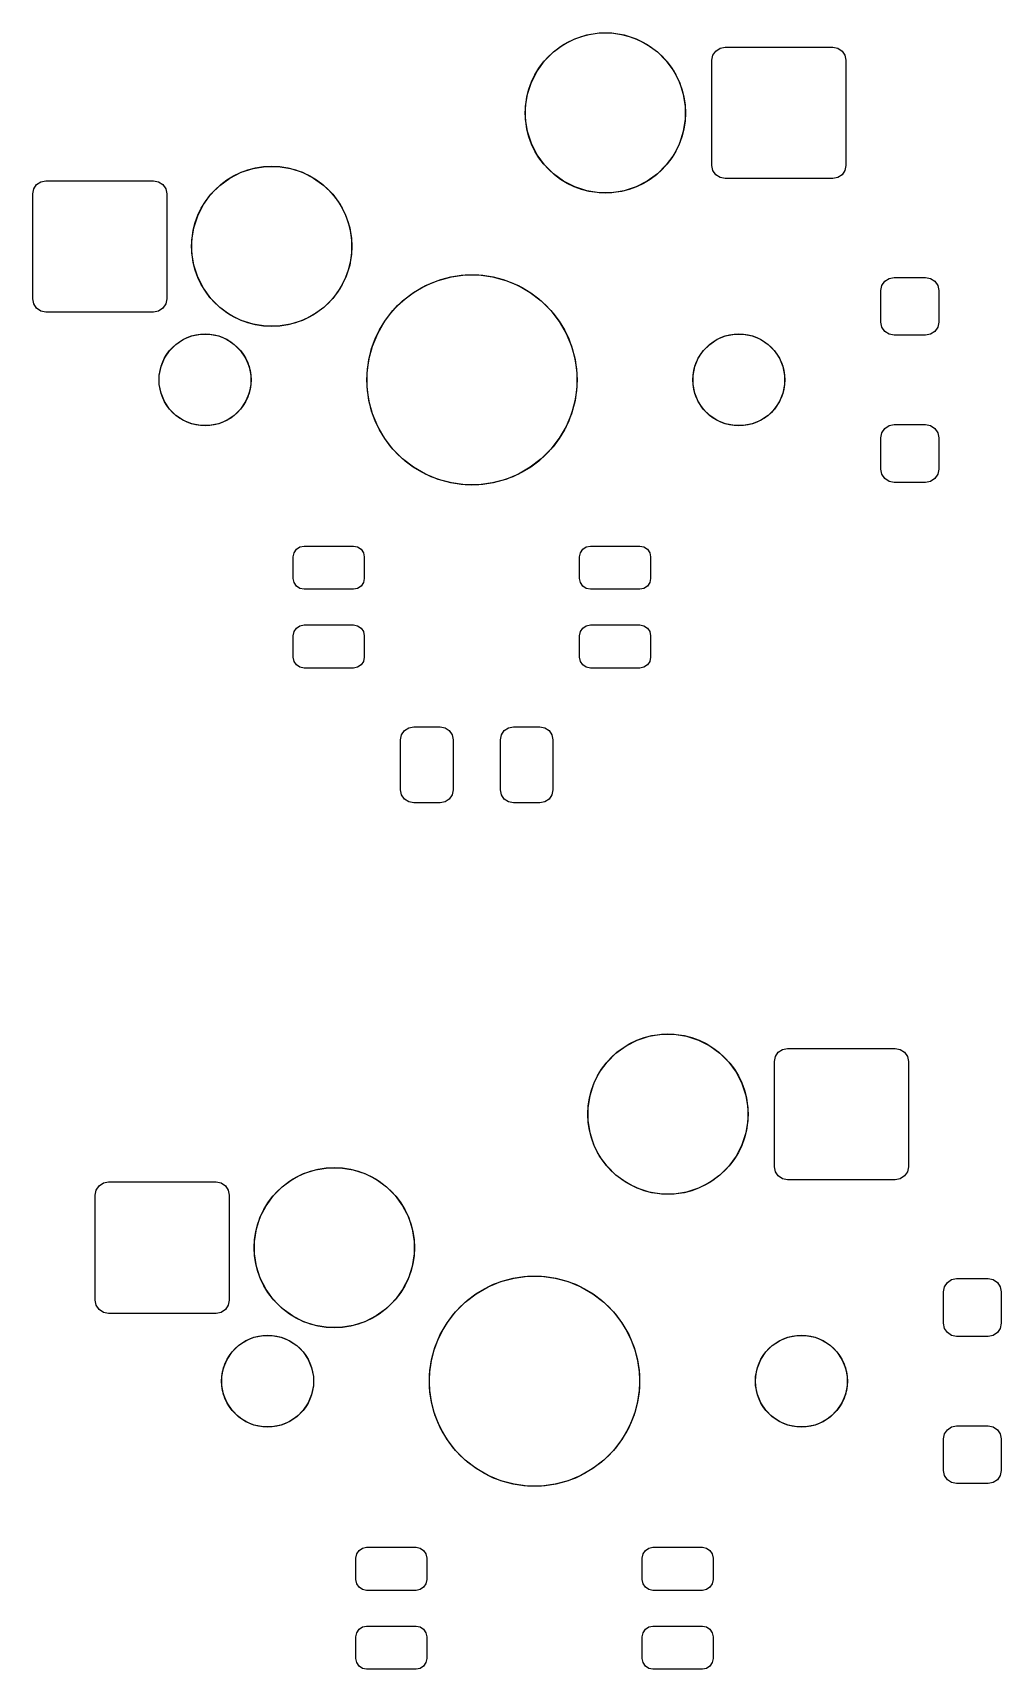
# Model space of a CAD drawing. Header units: millimetres. Extents: x 21 to 415, y -164 to -17.
# Drawn here: x 215.99 to 234.43, y -160.76 to -129.63 of the extents above; entities that cross this region are included whole.
import ezdxf

# ---------------------------------------------------------------- set-up
doc = ezdxf.new("R2010")
doc.units = ezdxf.units.MM
doc.layers.add('B.Mask', color=4, linetype='CONTINUOUS', true_color=0x02ffee)

msp = doc.modelspace()

# ---------------------------------------------------------------- linework, layer by layer
at = {"layer": 'B.Mask', "linetype": 'CONTINUOUS'}
for p, q in [((226.095065, -129.851599), (226.308283, -129.742959)), ((226.308283, -129.742959), (226.535871, -129.669011)), ((226.535871, -129.669011), (226.772225, -129.631576)), ((226.772225, -129.631576), (227.011525, -129.631576)), ((227.011525, -129.631576), (227.247879, -129.669011)), ((227.247879, -129.669011), (227.475467, -129.742959)), ((227.475467, -129.742959), (227.688685, -129.851599)), ((225.732256, -130.161467), (225.901467, -129.992256)), ((225.901467, -129.992256), (226.095065, -129.851599)), ((227.688685, -129.851599), (227.882283, -129.992256)), ((227.882283, -129.992256), (228.051494, -130.161467)), ((228.918875, -130.151875), (228.937905, -130.056204)), ((228.918875, -132.151875), (228.918875, -130.151875)), ((228.937905, -130.056204), (228.992098, -129.975098)), ((228.992098, -129.975098), (229.073204, -129.920905)), ((229.073204, -129.920905), (229.168875, -129.901875)), ((229.168875, -129.901875), (231.218875, -129.901875)), ((231.218875, -129.901875), (231.314546, -129.920905)), ((231.314546, -129.920905), (231.395652, -129.975098)), ((231.395652, -129.975098), (231.449845, -130.056204)), ((231.449845, -130.056204), (231.468875, -130.151875)), ((231.468875, -130.151875), (231.468875, -132.151875)), ((225.482959, -130.568283), (225.591599, -130.355065)), ((225.591599, -130.355065), (225.732256, -130.161467)), ((228.051494, -130.161467), (228.192151, -130.355065)), ((228.192151, -130.355065), (228.300791, -130.568283)), ((225.409011, -130.795871), (225.482959, -130.568283)), ((228.300791, -130.568283), (228.374739, -130.795871)), ((225.371576, -131.032225), (225.409011, -130.795871)), ((225.371576, -131.271525), (225.371576, -131.032225)), ((228.374739, -130.795871), (228.412174, -131.032225)), ((228.412174, -131.032225), (228.412174, -131.271525)), ((225.409011, -131.507879), (225.371576, -131.271525)), ((228.412174, -131.271525), (228.374739, -131.507879)), ((225.482959, -131.735467), (225.409011, -131.507879)), ((228.374739, -131.507879), (228.300791, -131.735467)), ((225.591599, -131.948685), (225.482959, -131.735467)), ((225.732256, -132.142283), (225.591599, -131.948685)), ((228.192151, -131.948685), (228.051494, -132.142283)), ((228.300791, -131.735467), (228.192151, -131.948685)), ((219.745065, -132.391599), (219.958283, -132.282959)), ((219.958283, -132.282959), (220.185871, -132.209011)), ((220.185871, -132.209011), (220.422225, -132.171576)), ((220.422225, -132.171576), (220.661525, -132.171576)), ((220.661525, -132.171576), (220.897879, -132.209011)), ((220.897879, -132.209011), (221.125467, -132.282959)), ((221.125467, -132.282959), (221.338685, -132.391599)), ((225.901467, -132.311494), (225.732256, -132.142283)), ((226.095065, -132.452151), (225.901467, -132.311494)), ((227.882283, -132.311494), (227.688685, -132.452151)), ((228.051494, -132.142283), (227.882283, -132.311494)), ((228.937905, -132.247546), (228.918875, -132.151875)), ((228.992098, -132.328652), (228.937905, -132.247546)), ((229.073204, -132.382845), (228.992098, -132.328652)), ((231.395652, -132.328652), (231.314546, -132.382845)), ((231.449845, -132.247546), (231.395652, -132.328652)), ((231.468875, -132.151875), (231.449845, -132.247546)), ((215.991875, -132.691875), (216.010905, -132.596204)), ((216.010905, -132.596204), (216.065098, -132.515098)), ((216.065098, -132.515098), (216.146204, -132.460905)), ((216.146204, -132.460905), (216.241875, -132.441875)), ((216.241875, -132.441875), (218.291875, -132.441875)), ((218.291875, -132.441875), (218.387546, -132.460905)), ((218.387546, -132.460905), (218.468652, -132.515098)), ((218.468652, -132.515098), (218.522845, -132.596204)), ((218.522845, -132.596204), (218.541875, -132.691875)), ((219.382256, -132.701467), (219.551467, -132.532256)), ((219.551467, -132.532256), (219.745065, -132.391599)), ((221.338685, -132.391599), (221.532283, -132.532256)), ((221.532283, -132.532256), (221.701494, -132.701467)), ((226.308283, -132.560791), (226.095065, -132.452151)), ((226.535871, -132.634739), (226.308283, -132.560791)), ((226.772225, -132.672174), (226.535871, -132.634739)), ((227.247879, -132.634739), (227.011525, -132.672174)), ((227.475467, -132.560791), (227.247879, -132.634739)), ((227.688685, -132.452151), (227.475467, -132.560791)), ((229.168875, -132.401875), (229.073204, -132.382845)), ((231.218875, -132.401875), (229.168875, -132.401875)), ((231.314546, -132.382845), (231.218875, -132.401875)), ((215.991875, -134.691875), (215.991875, -132.691875)), ((218.541875, -132.691875), (218.541875, -134.691875)), ((219.132959, -133.108283), (219.241599, -132.895065)), ((219.241599, -132.895065), (219.382256, -132.701467)), ((221.701494, -132.701467), (221.842151, -132.895065)), ((221.842151, -132.895065), (221.950791, -133.108283)), ((227.011525, -132.672174), (226.772225, -132.672174)), ((219.059011, -133.335871), (219.132959, -133.108283)), ((221.950791, -133.108283), (222.024739, -133.335871)), ((219.021576, -133.572225), (219.059011, -133.335871)), ((219.021576, -133.811525), (219.021576, -133.572225)), ((222.024739, -133.335871), (222.062174, -133.572225)), ((222.062174, -133.572225), (222.062174, -133.811525)), ((219.059011, -134.047879), (219.021576, -133.811525)), ((222.062174, -133.811525), (222.024739, -134.047879)), ((219.132959, -134.275467), (219.059011, -134.047879)), ((222.024739, -134.047879), (221.950791, -134.275467)), ((219.241599, -134.488685), (219.132959, -134.275467)), ((219.382256, -134.682283), (219.241599, -134.488685)), ((221.842151, -134.488685), (221.701494, -134.682283)), ((221.950791, -134.275467), (221.842151, -134.488685)), ((223.240735, -134.568936), (223.467298, -134.43813)), ((223.467298, -134.43813), (223.708996, -134.338015)), ((223.708996, -134.338015), (223.961694, -134.270304)), ((223.961694, -134.270304), (224.221069, -134.236157)), ((224.221069, -134.236157), (224.482681, -134.236157)), ((224.482681, -134.236157), (224.742056, -134.270304)), ((224.742056, -134.270304), (224.994754, -134.338015)), ((224.994754, -134.338015), (225.236452, -134.43813)), ((225.236452, -134.43813), (225.463015, -134.568936)), ((232.13625, -134.531875), (232.15528, -134.436204)), ((232.15528, -134.436204), (232.209473, -134.355098)), ((232.209473, -134.355098), (232.290579, -134.300905)), ((232.290579, -134.300905), (232.38625, -134.281875)), ((232.38625, -134.281875), (232.98625, -134.281875)), ((232.98625, -134.281875), (233.081921, -134.300905)), ((233.081921, -134.300905), (233.163027, -134.355098)), ((233.163027, -134.355098), (233.21722, -134.436204)), ((233.21722, -134.436204), (233.23625, -134.531875)), ((216.010905, -134.787546), (215.991875, -134.691875)), ((216.065098, -134.868652), (216.010905, -134.787546)), ((218.522845, -134.787546), (218.468652, -134.868652)), ((218.541875, -134.691875), (218.522845, -134.787546)), ((219.551467, -134.851494), (219.382256, -134.682283)), ((221.701494, -134.682283), (221.532283, -134.851494)), ((222.848195, -134.913183), (223.033183, -134.728195)), ((223.033183, -134.728195), (223.240735, -134.568936)), ((225.463015, -134.568936), (225.670567, -134.728195)), ((225.670567, -134.728195), (225.855555, -134.913183)), ((232.13625, -135.131875), (232.13625, -134.531875)), ((233.23625, -134.531875), (233.23625, -135.131875)), ((216.146204, -134.922845), (216.065098, -134.868652)), ((216.241875, -134.941875), (216.146204, -134.922845)), ((218.291875, -134.941875), (216.241875, -134.941875)), ((218.387546, -134.922845), (218.291875, -134.941875)), ((218.468652, -134.868652), (218.387546, -134.922845)), ((219.745065, -134.992151), (219.551467, -134.851494)), ((219.958283, -135.100791), (219.745065, -134.992151)), ((220.185871, -135.174739), (219.958283, -135.100791)), ((221.125467, -135.100791), (220.897879, -135.174739)), ((221.338685, -134.992151), (221.125467, -135.100791)), ((221.532283, -134.851494), (221.338685, -134.992151)), ((222.55813, -135.347298), (222.688936, -135.120735)), ((222.688936, -135.120735), (222.848195, -134.913183)), ((225.855555, -134.913183), (226.014814, -135.120735)), ((226.014814, -135.120735), (226.14562, -135.347298)), ((232.15528, -135.227546), (232.13625, -135.131875)), ((233.23625, -135.131875), (233.21722, -135.227546)), ((218.859403, -135.460194), (219.017876, -135.394552)), ((219.017876, -135.394552), (219.18611, -135.361088)), ((219.18611, -135.361088), (219.35764, -135.361088)), ((219.35764, -135.361088), (219.525874, -135.394552)), ((219.525874, -135.394552), (219.684347, -135.460194)), ((220.422225, -135.212174), (220.185871, -135.174739)), ((220.661525, -135.212174), (220.422225, -135.212174)), ((220.897879, -135.174739), (220.661525, -135.212174)), ((222.458015, -135.588996), (222.55813, -135.347298)), ((226.14562, -135.347298), (226.245735, -135.588996)), ((229.019403, -135.460194), (229.177876, -135.394552)), ((229.177876, -135.394552), (229.34611, -135.361088)), ((229.34611, -135.361088), (229.51764, -135.361088)), ((229.51764, -135.361088), (229.685874, -135.394552)), ((229.685874, -135.394552), (229.844347, -135.460194)), ((232.209473, -135.308652), (232.15528, -135.227546)), ((232.290579, -135.362845), (232.209473, -135.308652)), ((232.38625, -135.381875), (232.290579, -135.362845)), ((232.98625, -135.381875), (232.38625, -135.381875)), ((233.081921, -135.362845), (232.98625, -135.381875)), ((233.163027, -135.308652), (233.081921, -135.362845)), ((233.21722, -135.227546), (233.163027, -135.308652)), ((218.500194, -135.819403), (218.595491, -135.676781)), ((218.595491, -135.676781), (218.716781, -135.555491)), ((218.716781, -135.555491), (218.859403, -135.460194)), ((219.684347, -135.460194), (219.826969, -135.555491)), ((219.826969, -135.555491), (219.948259, -135.676781)), ((219.948259, -135.676781), (220.043556, -135.819403)), ((222.390304, -135.841694), (222.458015, -135.588996)), ((226.245735, -135.588996), (226.313446, -135.841694)), ((228.660194, -135.819403), (228.755491, -135.676781)), ((228.755491, -135.676781), (228.876781, -135.555491)), ((228.876781, -135.555491), (229.019403, -135.460194)), ((229.844347, -135.460194), (229.986969, -135.555491)), ((229.986969, -135.555491), (230.108259, -135.676781)), ((230.108259, -135.676781), (230.203556, -135.819403)), ((218.401088, -136.14611), (218.434552, -135.977876)), ((218.434552, -135.977876), (218.500194, -135.819403)), ((220.043556, -135.819403), (220.109198, -135.977876)), ((220.109198, -135.977876), (220.142662, -136.14611)), ((222.356157, -136.101069), (222.390304, -135.841694)), ((226.313446, -135.841694), (226.347593, -136.101069)), ((228.561088, -136.14611), (228.594552, -135.977876)), ((228.594552, -135.977876), (228.660194, -135.819403)), ((230.203556, -135.819403), (230.269198, -135.977876)), ((230.269198, -135.977876), (230.302662, -136.14611)), ((218.401088, -136.31764), (218.401088, -136.14611)), ((218.434552, -136.485874), (218.401088, -136.31764)), ((220.142662, -136.31764), (220.109198, -136.485874)), ((220.142662, -136.14611), (220.142662, -136.31764)), ((222.356157, -136.362681), (222.356157, -136.101069)), ((222.390304, -136.622056), (222.356157, -136.362681)), ((226.347593, -136.362681), (226.313446, -136.622056)), ((226.347593, -136.101069), (226.347593, -136.362681)), ((228.561088, -136.31764), (228.561088, -136.14611)), ((228.594552, -136.485874), (228.561088, -136.31764)), ((230.302662, -136.31764), (230.269198, -136.485874)), ((230.302662, -136.14611), (230.302662, -136.31764)), ((218.500194, -136.644347), (218.434552, -136.485874)), ((218.595491, -136.786969), (218.500194, -136.644347)), ((220.043556, -136.644347), (219.948259, -136.786969)), ((220.109198, -136.485874), (220.043556, -136.644347)), ((222.458015, -136.874754), (222.390304, -136.622056)), ((226.313446, -136.622056), (226.245735, -136.874754)), ((228.660194, -136.644347), (228.594552, -136.485874)), ((228.755491, -136.786969), (228.660194, -136.644347)), ((230.203556, -136.644347), (230.108259, -136.786969)), ((230.269198, -136.485874), (230.203556, -136.644347)), ((218.716781, -136.908259), (218.595491, -136.786969)), ((218.859403, -137.003556), (218.716781, -136.908259)), ((219.826969, -136.908259), (219.684347, -137.003556)), ((219.948259, -136.786969), (219.826969, -136.908259)), ((222.55813, -137.116452), (222.458015, -136.874754)), ((226.245735, -136.874754), (226.14562, -137.116452)), ((228.876781, -136.908259), (228.755491, -136.786969)), ((229.019403, -137.003556), (228.876781, -136.908259)), ((229.986969, -136.908259), (229.844347, -137.003556)), ((230.108259, -136.786969), (229.986969, -136.908259)), ((219.017876, -137.069198), (218.859403, -137.003556)), ((219.18611, -137.102662), (219.017876, -137.069198)), ((219.35764, -137.102662), (219.18611, -137.102662)), ((219.525874, -137.069198), (219.35764, -137.102662)), ((219.684347, -137.003556), (219.525874, -137.069198)), ((222.688936, -137.343015), (222.55813, -137.116452)), ((226.14562, -137.116452), (226.014814, -137.343015)), ((229.177876, -137.069198), (229.019403, -137.003556)), ((229.34611, -137.102662), (229.177876, -137.069198)), ((229.51764, -137.102662), (229.34611, -137.102662)), ((229.685874, -137.069198), (229.51764, -137.102662)), ((229.844347, -137.003556), (229.685874, -137.069198)), ((232.13625, -137.331875), (232.15528, -137.236204)), ((232.15528, -137.236204), (232.209473, -137.155098)), ((232.209473, -137.155098), (232.290579, -137.100905)), ((232.290579, -137.100905), (232.38625, -137.081875)), ((232.38625, -137.081875), (232.98625, -137.081875)), ((232.98625, -137.081875), (233.081921, -137.100905)), ((233.081921, -137.100905), (233.163027, -137.155098)), ((233.163027, -137.155098), (233.21722, -137.236204)), ((233.21722, -137.236204), (233.23625, -137.331875)), ((222.848195, -137.550567), (222.688936, -137.343015)), ((223.033183, -137.735555), (222.848195, -137.550567)), ((225.855555, -137.550567), (225.670567, -137.735555)), ((226.014814, -137.343015), (225.855555, -137.550567)), ((232.13625, -137.931875), (232.13625, -137.331875)), ((233.23625, -137.331875), (233.23625, -137.931875)), ((223.240735, -137.894814), (223.033183, -137.735555)), ((223.467298, -138.02562), (223.240735, -137.894814)), ((225.463015, -137.894814), (225.236452, -138.02562)), ((225.670567, -137.735555), (225.463015, -137.894814)), ((232.15528, -138.027546), (232.13625, -137.931875)), ((233.23625, -137.931875), (233.21722, -138.027546)), ((223.708996, -138.125735), (223.467298, -138.02562)), ((223.961694, -138.193446), (223.708996, -138.125735)), ((224.221069, -138.227593), (223.961694, -138.193446)), ((224.482681, -138.227593), (224.221069, -138.227593)), ((224.742056, -138.193446), (224.482681, -138.227593)), ((224.994754, -138.125735), (224.742056, -138.193446)), ((225.236452, -138.02562), (224.994754, -138.125735)), ((232.209473, -138.108652), (232.15528, -138.027546)), ((232.290579, -138.162845), (232.209473, -138.108652)), ((232.38625, -138.181875), (232.290579, -138.162845)), ((232.98625, -138.181875), (232.38625, -138.181875)), ((233.081921, -138.162845), (232.98625, -138.181875)), ((233.163027, -138.108652), (233.081921, -138.162845)), ((233.21722, -138.027546), (233.163027, -138.108652)), ((220.96748, -139.5203), (221.011918, -139.453793)), ((221.011918, -139.453793), (221.078425, -139.409355)), ((221.078425, -139.409355), (221.156875, -139.39375)), ((221.156875, -139.39375), (222.096875, -139.39375)), ((222.096875, -139.39375), (222.175325, -139.409355)), ((222.175325, -139.409355), (222.241832, -139.453793)), ((222.241832, -139.453793), (222.28627, -139.5203)), ((226.41748, -139.5203), (226.461918, -139.453793)), ((226.461918, -139.453793), (226.528425, -139.409355)), ((226.528425, -139.409355), (226.606875, -139.39375)), ((226.606875, -139.39375), (227.546875, -139.39375)), ((227.546875, -139.39375), (227.625325, -139.409355)), ((227.625325, -139.409355), (227.691832, -139.453793)), ((227.691832, -139.453793), (227.73627, -139.5203)), ((220.951875, -139.59875), (220.96748, -139.5203)), ((220.951875, -140.00875), (220.951875, -139.59875)), ((222.28627, -139.5203), (222.301875, -139.59875)), ((222.301875, -139.59875), (222.301875, -140.00875)), ((226.401875, -139.59875), (226.41748, -139.5203)), ((226.401875, -140.00875), (226.401875, -139.59875)), ((227.73627, -139.5203), (227.751875, -139.59875)), ((227.751875, -139.59875), (227.751875, -140.00875)), ((220.96748, -140.0872), (220.951875, -140.00875)), ((221.011918, -140.153707), (220.96748, -140.0872)), ((222.28627, -140.0872), (222.241832, -140.153707)), ((222.301875, -140.00875), (222.28627, -140.0872)), ((226.41748, -140.0872), (226.401875, -140.00875)), ((226.461918, -140.153707), (226.41748, -140.0872)), ((227.73627, -140.0872), (227.691832, -140.153707)), ((227.751875, -140.00875), (227.73627, -140.0872)), ((221.078425, -140.198145), (221.011918, -140.153707)), ((221.156875, -140.21375), (221.078425, -140.198145)), ((222.096875, -140.21375), (221.156875, -140.21375)), ((222.175325, -140.198145), (222.096875, -140.21375)), ((222.241832, -140.153707), (222.175325, -140.198145)), ((226.528425, -140.198145), (226.461918, -140.153707)), ((226.606875, -140.21375), (226.528425, -140.198145)), ((227.546875, -140.21375), (226.606875, -140.21375)), ((227.625325, -140.198145), (227.546875, -140.21375)), ((227.691832, -140.153707), (227.625325, -140.198145)), ((220.951875, -141.09875), (220.96748, -141.0203)), ((220.96748, -141.0203), (221.011918, -140.953793)), ((221.011918, -140.953793), (221.078425, -140.909355)), ((221.078425, -140.909355), (221.156875, -140.89375)), ((221.156875, -140.89375), (222.096875, -140.89375)), ((222.096875, -140.89375), (222.175325, -140.909355)), ((222.175325, -140.909355), (222.241832, -140.953793)), ((222.241832, -140.953793), (222.28627, -141.0203)), ((222.28627, -141.0203), (222.301875, -141.09875)), ((226.401875, -141.09875), (226.41748, -141.0203)), ((226.41748, -141.0203), (226.461918, -140.953793)), ((226.461918, -140.953793), (226.528425, -140.909355)), ((226.528425, -140.909355), (226.606875, -140.89375)), ((226.606875, -140.89375), (227.546875, -140.89375)), ((227.546875, -140.89375), (227.625325, -140.909355)), ((227.625325, -140.909355), (227.691832, -140.953793)), ((227.691832, -140.953793), (227.73627, -141.0203)), ((227.73627, -141.0203), (227.751875, -141.09875)), ((220.951875, -141.50875), (220.951875, -141.09875)), ((222.301875, -141.09875), (222.301875, -141.50875)), ((226.401875, -141.50875), (226.401875, -141.09875)), ((227.751875, -141.09875), (227.751875, -141.50875)), ((220.96748, -141.5872), (220.951875, -141.50875)), ((221.011918, -141.653707), (220.96748, -141.5872)), ((221.078425, -141.698145), (221.011918, -141.653707)), ((222.241832, -141.653707), (222.175325, -141.698145)), ((222.28627, -141.5872), (222.241832, -141.653707)), ((222.301875, -141.50875), (222.28627, -141.5872)), ((226.41748, -141.5872), (226.401875, -141.50875)), ((226.461918, -141.653707), (226.41748, -141.5872)), ((226.528425, -141.698145), (226.461918, -141.653707)), ((227.691832, -141.653707), (227.625325, -141.698145)), ((227.73627, -141.5872), (227.691832, -141.653707)), ((227.751875, -141.50875), (227.73627, -141.5872)), ((221.156875, -141.71375), (221.078425, -141.698145)), ((222.096875, -141.71375), (221.156875, -141.71375)), ((222.175325, -141.698145), (222.096875, -141.71375)), ((226.606875, -141.71375), (226.528425, -141.698145)), ((227.546875, -141.71375), (226.606875, -141.71375)), ((227.625325, -141.698145), (227.546875, -141.71375)), ((223.013405, -142.986204), (223.067598, -142.905098)), ((223.067598, -142.905098), (223.148704, -142.850905)), ((223.148704, -142.850905), (223.244375, -142.831875)), ((223.244375, -142.831875), (223.744375, -142.831875)), ((223.744375, -142.831875), (223.840046, -142.850905)), ((223.840046, -142.850905), (223.921152, -142.905098)), ((223.921152, -142.905098), (223.975345, -142.986204)), ((224.913405, -142.986204), (224.967598, -142.905098)), ((224.967598, -142.905098), (225.048704, -142.850905)), ((225.048704, -142.850905), (225.144375, -142.831875)), ((225.144375, -142.831875), (225.644375, -142.831875)), ((225.644375, -142.831875), (225.740046, -142.850905)), ((225.740046, -142.850905), (225.821152, -142.905098)), ((225.821152, -142.905098), (225.875345, -142.986204)), ((222.994375, -143.081875), (223.013405, -142.986204)), ((222.994375, -144.031875), (222.994375, -143.081875)), ((223.975345, -142.986204), (223.994375, -143.081875)), ((223.994375, -143.081875), (223.994375, -144.031875)), ((224.894375, -143.081875), (224.913405, -142.986204)), ((224.894375, -144.031875), (224.894375, -143.081875)), ((225.875345, -142.986204), (225.894375, -143.081875)), ((225.894375, -143.081875), (225.894375, -144.031875)), ((223.013405, -144.127546), (222.994375, -144.031875)), ((223.067598, -144.208652), (223.013405, -144.127546)), ((223.975345, -144.127546), (223.921152, -144.208652)), ((223.994375, -144.031875), (223.975345, -144.127546)), ((224.913405, -144.127546), (224.894375, -144.031875)), ((224.967598, -144.208652), (224.913405, -144.127546)), ((225.875345, -144.127546), (225.821152, -144.208652)), ((225.894375, -144.031875), (225.875345, -144.127546)), ((223.148704, -144.262845), (223.067598, -144.208652)), ((223.244375, -144.281875), (223.148704, -144.262845)), ((223.744375, -144.281875), (223.244375, -144.281875)), ((223.840046, -144.262845), (223.744375, -144.281875)), ((223.921152, -144.208652), (223.840046, -144.262845)), ((225.048704, -144.262845), (224.967598, -144.208652)), ((225.144375, -144.281875), (225.048704, -144.262845)), ((225.644375, -144.281875), (225.144375, -144.281875)), ((225.740046, -144.262845), (225.644375, -144.281875)), ((225.821152, -144.208652), (225.740046, -144.262845)), ((227.28569, -148.901599), (227.498908, -148.792959)), ((227.498908, -148.792959), (227.726496, -148.719011)), ((227.726496, -148.719011), (227.96285, -148.681576)), ((227.96285, -148.681576), (228.20215, -148.681576)), ((228.20215, -148.681576), (228.438504, -148.719011)), ((228.438504, -148.719011), (228.666092, -148.792959)), ((228.666092, -148.792959), (228.87931, -148.901599)), ((226.922881, -149.211467), (227.092092, -149.042256)), ((227.092092, -149.042256), (227.28569, -148.901599)), ((228.87931, -148.901599), (229.072908, -149.042256)), ((229.072908, -149.042256), (229.242119, -149.211467)), ((230.1095, -149.201875), (230.12853, -149.106204)), ((230.12853, -149.106204), (230.182723, -149.025098)), ((230.182723, -149.025098), (230.263829, -148.970905)), ((230.263829, -148.970905), (230.3595, -148.951875)), ((230.3595, -148.951875), (232.4095, -148.951875)), ((232.4095, -148.951875), (232.505171, -148.970905)), ((232.505171, -148.970905), (232.586277, -149.025098)), ((232.586277, -149.025098), (232.64047, -149.106204)), ((232.64047, -149.106204), (232.6595, -149.201875)), ((226.673584, -149.618283), (226.782224, -149.405065)), ((226.782224, -149.405065), (226.922881, -149.211467)), ((229.242119, -149.211467), (229.382776, -149.405065)), ((229.382776, -149.405065), (229.491416, -149.618283)), ((230.1095, -151.201875), (230.1095, -149.201875)), ((232.6595, -149.201875), (232.6595, -151.201875)), ((226.599636, -149.845871), (226.673584, -149.618283)), ((229.491416, -149.618283), (229.565364, -149.845871)), ((226.562201, -150.082225), (226.599636, -149.845871)), ((229.565364, -149.845871), (229.602799, -150.082225)), ((226.562201, -150.321525), (226.562201, -150.082225)), ((226.599636, -150.557879), (226.562201, -150.321525)), ((229.602799, -150.321525), (229.565364, -150.557879)), ((229.602799, -150.082225), (229.602799, -150.321525)), ((226.673584, -150.785467), (226.599636, -150.557879)), ((229.565364, -150.557879), (229.491416, -150.785467)), ((226.782224, -150.998685), (226.673584, -150.785467)), ((226.922881, -151.192283), (226.782224, -150.998685)), ((229.382776, -150.998685), (229.242119, -151.192283)), ((229.491416, -150.785467), (229.382776, -150.998685)), ((221.148908, -151.332959), (221.376496, -151.259011)), ((221.376496, -151.259011), (221.61285, -151.221576)), ((221.61285, -151.221576), (221.85215, -151.221576)), ((221.85215, -151.221576), (222.088504, -151.259011)), ((222.088504, -151.259011), (222.316092, -151.332959)), ((227.092092, -151.361494), (226.922881, -151.192283)), ((229.242119, -151.192283), (229.072908, -151.361494)), ((230.12853, -151.297546), (230.1095, -151.201875)), ((230.182723, -151.378652), (230.12853, -151.297546)), ((232.64047, -151.297546), (232.586277, -151.378652)), ((232.6595, -151.201875), (232.64047, -151.297546)), ((217.20153, -151.646204), (217.255723, -151.565098)), ((217.255723, -151.565098), (217.336829, -151.510905)), ((217.336829, -151.510905), (217.4325, -151.491875)), ((217.4325, -151.491875), (219.4825, -151.491875)), ((219.4825, -151.491875), (219.578171, -151.510905)), ((219.578171, -151.510905), (219.659277, -151.565098)), ((219.659277, -151.565098), (219.71347, -151.646204)), ((220.572881, -151.751467), (220.742092, -151.582256)), ((220.742092, -151.582256), (220.93569, -151.441599)), ((220.93569, -151.441599), (221.148908, -151.332959)), ((222.316092, -151.332959), (222.52931, -151.441599)), ((222.52931, -151.441599), (222.722908, -151.582256)), ((222.722908, -151.582256), (222.892119, -151.751467)), ((227.28569, -151.502151), (227.092092, -151.361494)), ((227.498908, -151.610791), (227.28569, -151.502151)), ((227.726496, -151.684739), (227.498908, -151.610791)), ((228.666092, -151.610791), (228.438504, -151.684739)), ((228.87931, -151.502151), (228.666092, -151.610791)), ((229.072908, -151.361494), (228.87931, -151.502151)), ((230.263829, -151.432845), (230.182723, -151.378652)), ((230.3595, -151.451875), (230.263829, -151.432845)), ((232.4095, -151.451875), (230.3595, -151.451875)), ((232.505171, -151.432845), (232.4095, -151.451875)), ((232.586277, -151.378652), (232.505171, -151.432845)), ((217.1825, -151.741875), (217.20153, -151.646204)), ((217.1825, -153.741875), (217.1825, -151.741875)), ((219.71347, -151.646204), (219.7325, -151.741875)), ((219.7325, -151.741875), (219.7325, -153.741875)), ((220.323584, -152.158283), (220.432224, -151.945065)), ((220.432224, -151.945065), (220.572881, -151.751467)), ((222.892119, -151.751467), (223.032776, -151.945065)), ((223.032776, -151.945065), (223.141416, -152.158283)), ((227.96285, -151.722174), (227.726496, -151.684739)), ((228.20215, -151.722174), (227.96285, -151.722174)), ((228.438504, -151.684739), (228.20215, -151.722174)), ((220.249636, -152.385871), (220.323584, -152.158283)), ((223.141416, -152.158283), (223.215364, -152.385871)), ((220.212201, -152.622225), (220.249636, -152.385871)), ((223.215364, -152.385871), (223.252799, -152.622225)), ((220.212201, -152.861525), (220.212201, -152.622225)), ((220.249636, -153.097879), (220.212201, -152.861525)), ((223.252799, -152.861525), (223.215364, -153.097879)), ((223.252799, -152.622225), (223.252799, -152.861525)), ((220.323584, -153.325467), (220.249636, -153.097879)), ((223.215364, -153.097879), (223.141416, -153.325467)), ((220.432224, -153.538685), (220.323584, -153.325467)), ((223.141416, -153.325467), (223.032776, -153.538685)), ((224.43136, -153.618936), (224.657923, -153.48813)), ((224.657923, -153.48813), (224.899621, -153.388015)), ((224.899621, -153.388015), (225.152319, -153.320304)), ((225.152319, -153.320304), (225.411694, -153.286157)), ((225.411694, -153.286157), (225.673306, -153.286157)), ((225.673306, -153.286157), (225.932681, -153.320304)), ((225.932681, -153.320304), (226.185379, -153.388015)), ((226.185379, -153.388015), (226.427077, -153.48813)), ((226.427077, -153.48813), (226.65364, -153.618936)), ((233.326875, -153.581875), (233.345905, -153.486204)), ((233.345905, -153.486204), (233.400098, -153.405098)), ((233.400098, -153.405098), (233.481204, -153.350905)), ((233.481204, -153.350905), (233.576875, -153.331875)), ((233.576875, -153.331875), (234.176875, -153.331875)), ((234.176875, -153.331875), (234.272546, -153.350905)), ((234.272546, -153.350905), (234.353652, -153.405098)), ((234.353652, -153.405098), (234.407845, -153.486204)), ((234.407845, -153.486204), (234.426875, -153.581875)), ((217.20153, -153.837546), (217.1825, -153.741875)), ((219.7325, -153.741875), (219.71347, -153.837546)), ((220.572881, -153.732283), (220.432224, -153.538685)), ((220.742092, -153.901494), (220.572881, -153.732283)), ((222.892119, -153.732283), (222.722908, -153.901494)), ((223.032776, -153.538685), (222.892119, -153.732283)), ((224.03882, -153.963183), (224.223808, -153.778195)), ((224.223808, -153.778195), (224.43136, -153.618936)), ((226.65364, -153.618936), (226.861192, -153.778195)), ((226.861192, -153.778195), (227.04618, -153.963183)), ((233.326875, -154.181875), (233.326875, -153.581875)), ((234.426875, -153.581875), (234.426875, -154.181875)), ((217.255723, -153.918652), (217.20153, -153.837546)), ((217.336829, -153.972845), (217.255723, -153.918652)), ((217.4325, -153.991875), (217.336829, -153.972845)), ((219.4825, -153.991875), (217.4325, -153.991875)), ((219.578171, -153.972845), (219.4825, -153.991875)), ((219.659277, -153.918652), (219.578171, -153.972845)), ((219.71347, -153.837546), (219.659277, -153.918652)), ((220.93569, -154.042151), (220.742092, -153.901494)), ((221.148908, -154.150791), (220.93569, -154.042151)), ((222.52931, -154.042151), (222.316092, -154.150791)), ((222.722908, -153.901494), (222.52931, -154.042151)), ((223.879561, -154.170735), (224.03882, -153.963183)), ((227.04618, -153.963183), (227.205439, -154.170735)), ((220.208501, -154.444552), (220.376735, -154.411088)), ((220.376735, -154.411088), (220.548265, -154.411088)), ((220.548265, -154.411088), (220.716499, -154.444552)), ((221.376496, -154.224739), (221.148908, -154.150791)), ((221.61285, -154.262174), (221.376496, -154.224739)), ((221.85215, -154.262174), (221.61285, -154.262174)), ((222.088504, -154.224739), (221.85215, -154.262174)), ((222.316092, -154.150791), (222.088504, -154.224739)), ((223.64864, -154.638996), (223.748755, -154.397298)), ((223.748755, -154.397298), (223.879561, -154.170735)), ((227.205439, -154.170735), (227.336245, -154.397298)), ((227.336245, -154.397298), (227.43636, -154.638996)), ((230.368501, -154.444552), (230.536735, -154.411088)), ((230.536735, -154.411088), (230.708265, -154.411088)), ((230.708265, -154.411088), (230.876499, -154.444552)), ((233.345905, -154.277546), (233.326875, -154.181875)), ((233.400098, -154.358652), (233.345905, -154.277546)), ((233.481204, -154.412845), (233.400098, -154.358652)), ((233.576875, -154.431875), (233.481204, -154.412845)), ((234.176875, -154.431875), (233.576875, -154.431875)), ((234.272546, -154.412845), (234.176875, -154.431875)), ((234.353652, -154.358652), (234.272546, -154.412845)), ((234.407845, -154.277546), (234.353652, -154.358652)), ((234.426875, -154.181875), (234.407845, -154.277546)), ((219.690819, -154.869403), (219.786116, -154.726781)), ((219.786116, -154.726781), (219.907406, -154.605491)), ((219.907406, -154.605491), (220.050028, -154.510194)), ((220.050028, -154.510194), (220.208501, -154.444552)), ((220.716499, -154.444552), (220.874972, -154.510194)), ((220.874972, -154.510194), (221.017594, -154.605491)), ((221.017594, -154.605491), (221.138884, -154.726781)), ((221.138884, -154.726781), (221.234181, -154.869403)), ((223.580929, -154.891694), (223.64864, -154.638996)), ((227.43636, -154.638996), (227.504071, -154.891694)), ((229.850819, -154.869403), (229.946116, -154.726781)), ((229.946116, -154.726781), (230.067406, -154.605491)), ((230.067406, -154.605491), (230.210028, -154.510194)), ((230.210028, -154.510194), (230.368501, -154.444552)), ((230.876499, -154.444552), (231.034972, -154.510194)), ((231.034972, -154.510194), (231.177594, -154.605491)), ((231.177594, -154.605491), (231.298884, -154.726781)), ((231.298884, -154.726781), (231.394181, -154.869403)), ((219.591713, -155.19611), (219.625177, -155.027876)), ((219.625177, -155.027876), (219.690819, -154.869403)), ((221.234181, -154.869403), (221.299823, -155.027876)), ((221.299823, -155.027876), (221.333287, -155.19611)), ((223.546782, -155.151069), (223.580929, -154.891694)), ((227.504071, -154.891694), (227.538218, -155.151069)), ((229.751713, -155.19611), (229.785177, -155.027876)), ((229.785177, -155.027876), (229.850819, -154.869403)), ((231.394181, -154.869403), (231.459823, -155.027876)), ((231.459823, -155.027876), (231.493287, -155.19611)), ((219.591713, -155.36764), (219.591713, -155.19611)), ((219.625177, -155.535874), (219.591713, -155.36764)), ((221.333287, -155.36764), (221.299823, -155.535874)), ((221.333287, -155.19611), (221.333287, -155.36764)), ((223.546782, -155.412681), (223.546782, -155.151069)), ((227.538218, -155.151069), (227.538218, -155.412681)), ((229.751713, -155.36764), (229.751713, -155.19611)), ((229.785177, -155.535874), (229.751713, -155.36764)), ((231.493287, -155.36764), (231.459823, -155.535874)), ((231.493287, -155.19611), (231.493287, -155.36764)), ((219.690819, -155.694347), (219.625177, -155.535874)), ((221.299823, -155.535874), (221.234181, -155.694347)), ((223.580929, -155.672056), (223.546782, -155.412681)), ((223.64864, -155.924754), (223.580929, -155.672056)), ((227.504071, -155.672056), (227.43636, -155.924754)), ((227.538218, -155.412681), (227.504071, -155.672056)), ((229.850819, -155.694347), (229.785177, -155.535874)), ((231.459823, -155.535874), (231.394181, -155.694347)), ((219.786116, -155.836969), (219.690819, -155.694347)), ((219.907406, -155.958259), (219.786116, -155.836969)), ((220.050028, -156.053556), (219.907406, -155.958259)), ((221.017594, -155.958259), (220.874972, -156.053556)), ((221.138884, -155.836969), (221.017594, -155.958259)), ((221.234181, -155.694347), (221.138884, -155.836969)), ((223.748755, -156.166452), (223.64864, -155.924754)), ((227.43636, -155.924754), (227.336245, -156.166452)), ((229.946116, -155.836969), (229.850819, -155.694347)), ((230.067406, -155.958259), (229.946116, -155.836969)), ((230.210028, -156.053556), (230.067406, -155.958259)), ((231.177594, -155.958259), (231.034972, -156.053556)), ((231.298884, -155.836969), (231.177594, -155.958259)), ((231.394181, -155.694347), (231.298884, -155.836969)), ((220.208501, -156.119198), (220.050028, -156.053556)), ((220.376735, -156.152662), (220.208501, -156.119198)), ((220.548265, -156.152662), (220.376735, -156.152662)), ((220.716499, -156.119198), (220.548265, -156.152662)), ((220.874972, -156.053556), (220.716499, -156.119198)), ((223.879561, -156.393015), (223.748755, -156.166452)), ((227.336245, -156.166452), (227.205439, -156.393015)), ((230.368501, -156.119198), (230.210028, -156.053556)), ((230.536735, -156.152662), (230.368501, -156.119198)), ((230.708265, -156.152662), (230.536735, -156.152662)), ((230.876499, -156.119198), (230.708265, -156.152662)), ((231.034972, -156.053556), (230.876499, -156.119198)), ((233.326875, -156.381875), (233.345905, -156.286204)), ((233.345905, -156.286204), (233.400098, -156.205098)), ((233.400098, -156.205098), (233.481204, -156.150905)), ((233.481204, -156.150905), (233.576875, -156.131875)), ((233.576875, -156.131875), (234.176875, -156.131875)), ((234.176875, -156.131875), (234.272546, -156.150905)), ((234.272546, -156.150905), (234.353652, -156.205098)), ((234.353652, -156.205098), (234.407845, -156.286204)), ((234.407845, -156.286204), (234.426875, -156.381875)), ((224.03882, -156.600567), (223.879561, -156.393015)), ((224.223808, -156.785555), (224.03882, -156.600567)), ((227.04618, -156.600567), (226.861192, -156.785555)), ((227.205439, -156.393015), (227.04618, -156.600567)), ((233.326875, -156.981875), (233.326875, -156.381875)), ((234.426875, -156.381875), (234.426875, -156.981875)), ((224.43136, -156.944814), (224.223808, -156.785555)), ((226.861192, -156.785555), (226.65364, -156.944814)), ((224.657923, -157.07562), (224.43136, -156.944814)), ((224.899621, -157.175735), (224.657923, -157.07562)), ((225.152319, -157.243446), (224.899621, -157.175735)), ((226.185379, -157.175735), (225.932681, -157.243446)), ((226.427077, -157.07562), (226.185379, -157.175735)), ((226.65364, -156.944814), (226.427077, -157.07562)), ((233.345905, -157.077546), (233.326875, -156.981875)), ((233.400098, -157.158652), (233.345905, -157.077546)), ((233.481204, -157.212845), (233.400098, -157.158652)), ((233.576875, -157.231875), (233.481204, -157.212845)), ((234.176875, -157.231875), (233.576875, -157.231875)), ((234.272546, -157.212845), (234.176875, -157.231875)), ((234.353652, -157.158652), (234.272546, -157.212845)), ((234.407845, -157.077546), (234.353652, -157.158652)), ((234.426875, -156.981875), (234.407845, -157.077546)), ((225.411694, -157.277593), (225.152319, -157.243446)), ((225.673306, -157.277593), (225.411694, -157.277593)), ((225.932681, -157.243446), (225.673306, -157.277593)), ((222.202543, -158.503793), (222.26905, -158.459355)), ((222.26905, -158.459355), (222.3475, -158.44375)), ((222.3475, -158.44375), (223.2875, -158.44375)), ((223.2875, -158.44375), (223.36595, -158.459355)), ((223.36595, -158.459355), (223.432457, -158.503793)), ((227.652543, -158.503793), (227.71905, -158.459355)), ((227.71905, -158.459355), (227.7975, -158.44375)), ((227.7975, -158.44375), (228.7375, -158.44375)), ((228.7375, -158.44375), (228.81595, -158.459355)), ((228.81595, -158.459355), (228.882457, -158.503793)), ((222.1425, -158.64875), (222.158105, -158.5703)), ((222.1425, -159.05875), (222.1425, -158.64875)), ((222.158105, -158.5703), (222.202543, -158.503793)), ((223.432457, -158.503793), (223.476895, -158.5703)), ((223.476895, -158.5703), (223.4925, -158.64875)), ((223.4925, -158.64875), (223.4925, -159.05875)), ((227.5925, -158.64875), (227.608105, -158.5703)), ((227.5925, -159.05875), (227.5925, -158.64875)), ((227.608105, -158.5703), (227.652543, -158.503793)), ((228.882457, -158.503793), (228.926895, -158.5703)), ((228.926895, -158.5703), (228.9425, -158.64875)), ((228.9425, -158.64875), (228.9425, -159.05875)), ((222.158105, -159.1372), (222.1425, -159.05875)), ((223.4925, -159.05875), (223.476895, -159.1372)), ((227.608105, -159.1372), (227.5925, -159.05875)), ((228.9425, -159.05875), (228.926895, -159.1372)), ((222.202543, -159.203707), (222.158105, -159.1372)), ((222.26905, -159.248145), (222.202543, -159.203707)), ((222.3475, -159.26375), (222.26905, -159.248145)), ((223.2875, -159.26375), (222.3475, -159.26375)), ((223.36595, -159.248145), (223.2875, -159.26375)), ((223.432457, -159.203707), (223.36595, -159.248145)), ((223.476895, -159.1372), (223.432457, -159.203707)), ((227.652543, -159.203707), (227.608105, -159.1372)), ((227.71905, -159.248145), (227.652543, -159.203707)), ((227.7975, -159.26375), (227.71905, -159.248145)), ((228.7375, -159.26375), (227.7975, -159.26375)), ((228.81595, -159.248145), (228.7375, -159.26375)), ((228.882457, -159.203707), (228.81595, -159.248145)), ((228.926895, -159.1372), (228.882457, -159.203707)), ((222.158105, -160.0703), (222.202543, -160.003793)), ((222.202543, -160.003793), (222.26905, -159.959355)), ((222.26905, -159.959355), (222.3475, -159.94375)), ((222.3475, -159.94375), (223.2875, -159.94375)), ((223.2875, -159.94375), (223.36595, -159.959355)), ((223.36595, -159.959355), (223.432457, -160.003793)), ((223.432457, -160.003793), (223.476895, -160.0703)), ((227.608105, -160.0703), (227.652543, -160.003793)), ((227.652543, -160.003793), (227.71905, -159.959355)), ((227.71905, -159.959355), (227.7975, -159.94375)), ((227.7975, -159.94375), (228.7375, -159.94375)), ((228.7375, -159.94375), (228.81595, -159.959355)), ((228.81595, -159.959355), (228.882457, -160.003793)), ((228.882457, -160.003793), (228.926895, -160.0703)), ((222.1425, -160.14875), (222.158105, -160.0703)), ((222.1425, -160.55875), (222.1425, -160.14875)), ((223.476895, -160.0703), (223.4925, -160.14875)), ((223.4925, -160.14875), (223.4925, -160.55875)), ((227.5925, -160.14875), (227.608105, -160.0703)), ((227.5925, -160.55875), (227.5925, -160.14875)), ((228.926895, -160.0703), (228.9425, -160.14875)), ((228.9425, -160.14875), (228.9425, -160.55875)), ((222.158105, -160.6372), (222.1425, -160.55875)), ((222.202543, -160.703707), (222.158105, -160.6372)), ((223.476895, -160.6372), (223.432457, -160.703707)), ((223.4925, -160.55875), (223.476895, -160.6372)), ((227.608105, -160.6372), (227.5925, -160.55875)), ((227.652543, -160.703707), (227.608105, -160.6372)), ((228.926895, -160.6372), (228.882457, -160.703707)), ((228.9425, -160.55875), (228.926895, -160.6372)), ((222.26905, -160.748145), (222.202543, -160.703707)), ((222.3475, -160.76375), (222.26905, -160.748145)), ((223.2875, -160.76375), (222.3475, -160.76375)), ((223.36595, -160.748145), (223.2875, -160.76375)), ((223.432457, -160.703707), (223.36595, -160.748145)), ((227.71905, -160.748145), (227.652543, -160.703707)), ((227.7975, -160.76375), (227.71905, -160.748145)), ((228.7375, -160.76375), (227.7975, -160.76375)), ((228.81595, -160.748145), (228.7375, -160.76375)), ((228.882457, -160.703707), (228.81595, -160.748145))]:
    msp.add_line(p, q, dxfattribs=at)
at = {"layer": 'B.Mask'}
for centre, radius in [((226.891875, -131.151875), 1.525), ((226.891875, -131.151875), 1.524999), ((220.541875, -133.691875), 1.525), ((220.541875, -133.691875), 1.524999), ((224.351875, -136.231875), 2), ((224.351875, -136.231875), 1.999999), ((219.271875, -136.231875), 0.875), ((219.271875, -136.231875), 0.874999), ((229.431875, -136.231875), 0.875), ((229.431875, -136.231875), 0.874999), ((228.0825, -150.201875), 1.525), ((228.0825, -150.201875), 1.524999), ((221.7325, -152.741875), 1.525), ((221.7325, -152.741875), 1.524999), ((225.5425, -155.281875), 2), ((225.5425, -155.281875), 1.999999), ((220.4625, -155.281875), 0.875), ((220.4625, -155.281875), 0.874999), ((230.6225, -155.281875), 0.875), ((230.6225, -155.281875), 0.874999)]:
    msp.add_circle(centre, radius, dxfattribs=at)

doc.saveas('drawing.dxf')
